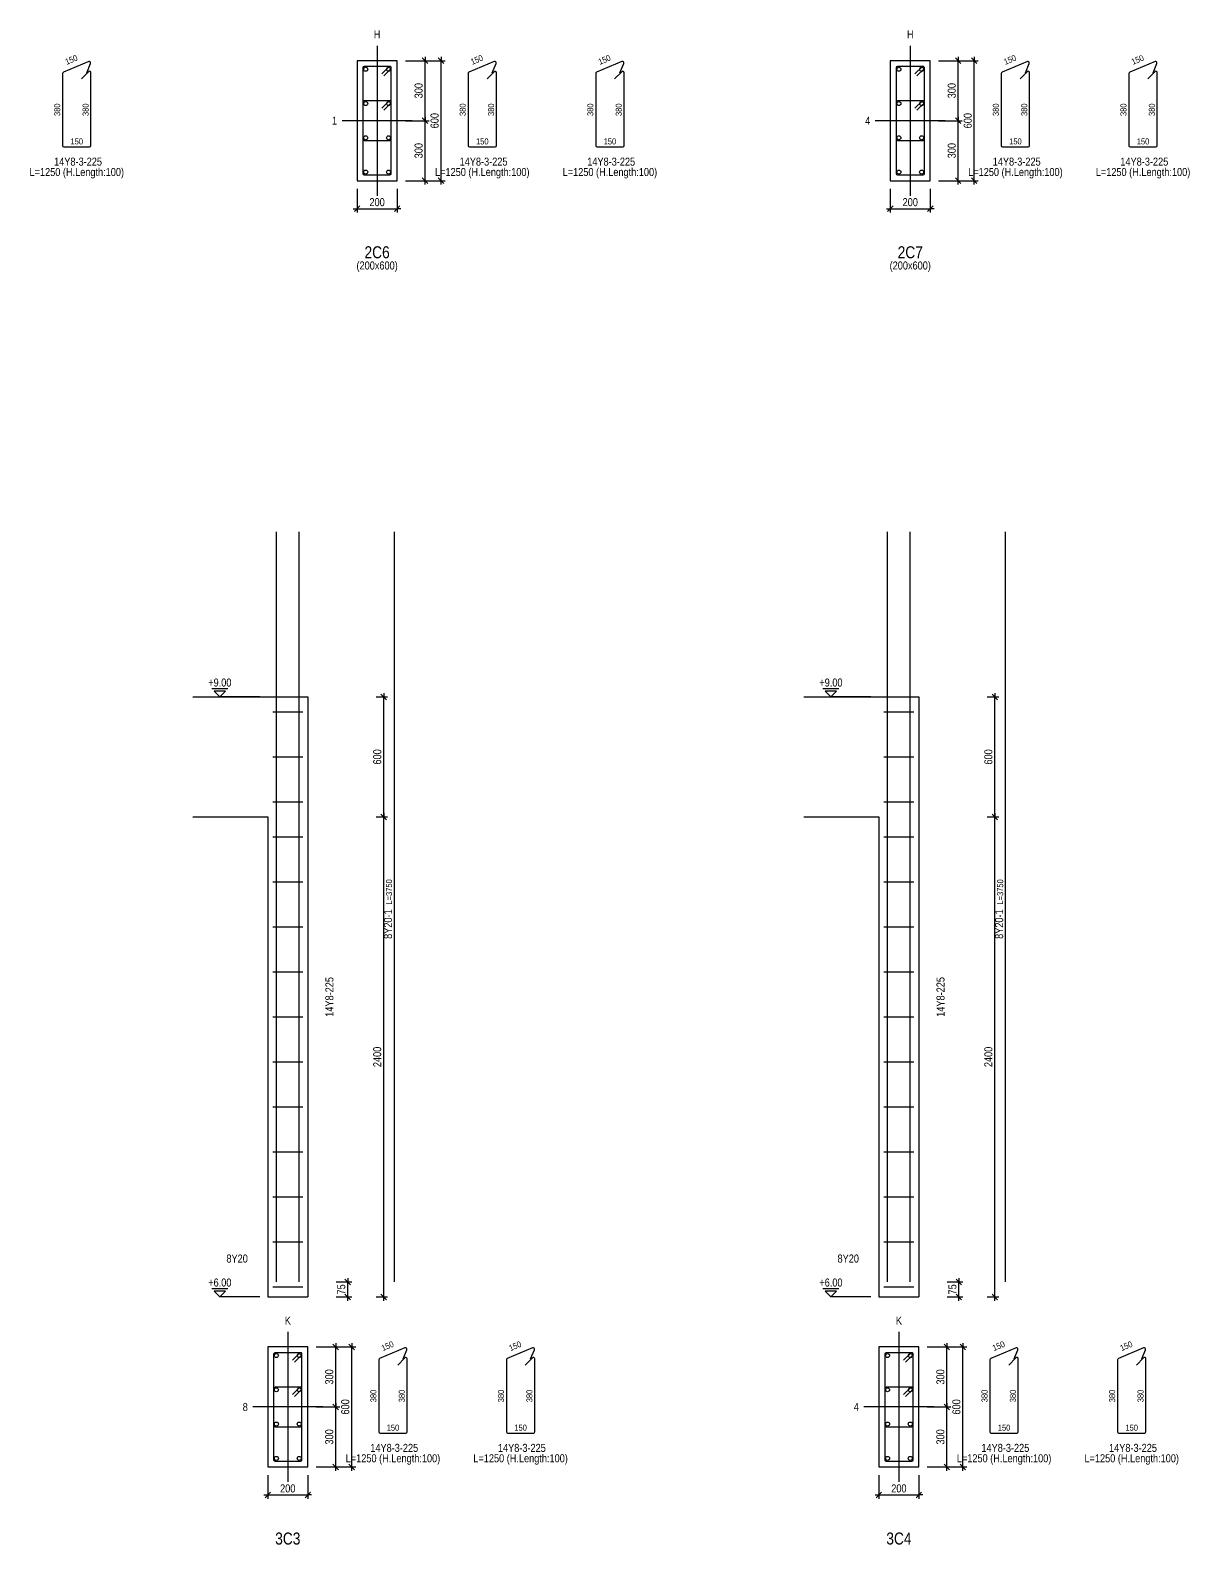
# Model space of a CAD drawing. Extents: x 0 to 206258, y -403073 to 0.
# Drawn here: x 62009 to 76505, y -130712 to -111782 of the extents above; entities that cross this region are included whole.
import ezdxf
from ezdxf.enums import TextEntityAlignment as Align
from ezdxf.lldxf.tags import DXFTag

# ---------------------------------------------------------------- set-up
doc = ezdxf.new("R2010")
doc.units = 0
doc.header["$LTSCALE"] = 1000
for name, color, linetype in [('Axis Line(Dir 1)', 8, 'CENTER2'), ('Axis Line(Dir 2)', 150, 'CENTER2'), ('Column Line(D)', 1, 'Continuous'), ('Dimension Line', 5, 'Continuous'), ('Dimension Text', 5, 'Continuous'), ('Link Line', 3, 'Continuous'), ('Rebar Label', 6, 'Continuous'), ('Rebar Length Text', 8, 'Continuous'), ('Rebar Line', 7, 'Continuous'), ('Top Rebar Label', 6, 'Continuous'), ('Top Rebar Length Text', 8, 'Continuous'), ('Top Rebar Line', 7, 'Continuous')]:
    doc.layers.add(name, color=color, linetype=linetype)
for name, color, linetype, true_color in [('Column Label(D)', 12, 'Continuous', 0xbd0000), ('Column Size Label (D)', 94, 'Continuous', 0x008100), ('Level Mark Line', 253, 'Continuous', 0x828282), ('Level Mark Text', 253, 'Continuous', 0x828282), ('Link Label', 94, 'Continuous', 0x008100), ('Link Length Text', 94, 'Continuous', 0x008100)]:
    doc.layers.add(name, color=color, linetype=linetype, true_color=true_color)
doc.styles.add('Column Label(D)', font='ARIALN.TTF', dxfattribs={"height": 150})
doc.styles.add('Column Size Label (D)', font='ARIALN.TTF', dxfattribs={"height": 100})
doc.styles.add('Dimension Text', font='ARIALN.TTF', dxfattribs={"height": 100})
doc.styles.add('Level Mark Text', font='ARIALN.TTF', dxfattribs={"height": 100})
doc.styles.add('Link Label', font='ARIALN.TTF', dxfattribs={"height": 100})
doc.styles.add('Link Length Text', font='ARIALN.TTF', dxfattribs={"height": 100})
doc.styles.add('Rebar Label', font='ARIALN.TTF', dxfattribs={"height": 100})
doc.styles.add('Rebar Length Text', font='ARIALN.TTF', dxfattribs={"height": 75})
doc.styles.add('Top Rebar Label', font='ARIALN.TTF', dxfattribs={"height": 100})
doc.styles.add('Top Rebar Length Text', font='ARIALN.TTF', dxfattribs={"height": 75})
tags = doc.linetypes.add('CENTER2', pattern=[1.125, 0.75, -0.125, 0.125, -0.125]).pattern_tags.tags
tags[10:11] = [DXFTag(74, 4), DXFTag(75, 0), DXFTag(340, '0'), DXFTag(46, 0.0), DXFTag(50, 0.0), DXFTag(44, 0.0), DXFTag(45, 0.0)]
tags[8:9] = [DXFTag(74, 4), DXFTag(75, 0), DXFTag(340, '0'), DXFTag(46, 0.0), DXFTag(50, 0.0), DXFTag(44, 0.0), DXFTag(45, 0.0)]
tags[6:7] = [DXFTag(74, 4), DXFTag(75, 0), DXFTag(340, '0'), DXFTag(46, 0.0), DXFTag(50, 0.0), DXFTag(44, 0.0), DXFTag(45, 0.0)]
tags[4:5] = [DXFTag(74, 4), DXFTag(75, 0), DXFTag(340, '0'), DXFTag(46, 0.0), DXFTag(50, 0.0), DXFTag(44, 0.0), DXFTag(45, 0.0)]
doc.dimstyles.new('COLUMNELV', dxfattribs={"dimtxt": 100, "dimasz": 30, "dimexe": 48.3, "dimexo": 103.5, "dimgap": 30, "dimtad": 1, "dimtoh": 1, "dimdec": 1, "dimlfac": 0.4, "dimdsep": 46, "dimtxsty": 'Dimension Text', "dimblk": 'PCDIM_TICK', "dimcen": 0.09, "dimclrd": 5, "dimclre": 5, "dimclrt": 5, "dimadec": 1, "dimazin": 0, "dimtp": 1, "dimtm": 1, "dimtfac": 1, "dimtdec": 4, "dimtofl": 0, "dimtmove": 0, "dimatfit": 3, "dimfxl": 1, "dimtolj": 1, "dimtzin": 0, "dimarcsym": 0})

# ---------------------------------------------------------------- blocks, each defined once
blk = doc.blocks.new('PCDIM_TICK')
at = {"layer": 'Dimension Line', "color": 0, "transparency": 33554687}
for p, q in [((1.15, 1.15), (-1.15, -1.15)), ((1.61, 0), (0, 0))]:
    blk.add_line(p, q, dxfattribs=at)
blk = doc.blocks.new('*U2061')
at = {"layer": 'Dimension Line', "color": 5, "true_color": 0x0000ff, "transparency": 16777216}
for p, q in [((66095, -113766), (66095, -114061)), ((66595, -113766), (66595, -114061)), ((66095, -114012), (66595, -114012))]:
    blk.add_line(p, q, dxfattribs=at)
at = {"layer": 'Dimension Line', "color": 5, "true_color": 0x0000ff, "transparency": 16777216, "xscale": 30, "yscale": 30, "rotation": 180.0000000000004}
blk.add_blockref('PCDIM_TICK', (66095, -114012), dxfattribs=at)
at = {"layer": 'Dimension Line', "color": 5, "true_color": 0x0000ff, "transparency": 16777216, "xscale": 30, "yscale": 30}
blk.add_blockref('PCDIM_TICK', (66595, -114012), dxfattribs=at)
at = {"layer": 'Dimension Line', "color": 5, "true_color": 0x0000ff, "transparency": 16777216, "insert": (66345, -113982), "char_height": 100, "width": 182.77, "attachment_point": 8, "style": 'Dimension Text'}
blk.add_mtext('200', dxfattribs=at)
blk = doc.blocks.new('*U2062')
at = {"layer": 'Dimension Line', "color": 5, "true_color": 0x0000ff, "transparency": 16777216}
for p, q in [((66699, -112912), (66994, -112912)), ((66945, -113662), (66945, -112912)), ((66699, -113662), (66994, -113662))]:
    blk.add_line(p, q, dxfattribs=at)
at = {"layer": 'Dimension Line', "color": 5, "true_color": 0x0000ff, "transparency": 16777216, "xscale": 30, "yscale": 30}
for p, rotation in [((66945, -112912), 89.99999999999447), ((66945, -113662), 269.9999999999834)]:
    blk.add_blockref('PCDIM_TICK', p, dxfattribs=dict(at, rotation=rotation))
at = {"layer": 'Dimension Line', "color": 5, "true_color": 0x0000ff, "transparency": 16777216, "insert": (66915, -113287), "char_height": 100, "width": 181.5, "attachment_point": 8, "rotation": 90, "style": 'Dimension Text'}
blk.add_mtext('300', dxfattribs=at)
blk = doc.blocks.new('*U2063')
at = {"layer": 'Dimension Line', "color": 5, "true_color": 0x0000ff, "transparency": 16777216}
for p, q in [((66699, -112162), (66994, -112162)), ((66945, -112912), (66945, -112162)), ((66699, -112912), (66994, -112912))]:
    blk.add_line(p, q, dxfattribs=at)
at = {"layer": 'Dimension Line', "color": 5, "true_color": 0x0000ff, "transparency": 16777216, "xscale": 30, "yscale": 30}
for p, rotation in [((66945, -112162), 89.99999999999447), ((66945, -112912), 269.9999999999834)]:
    blk.add_blockref('PCDIM_TICK', p, dxfattribs=dict(at, rotation=rotation))
at = {"layer": 'Dimension Line', "color": 5, "true_color": 0x0000ff, "transparency": 16777216, "insert": (66915, -112537), "char_height": 100, "width": 181.5, "attachment_point": 8, "rotation": 90, "style": 'Dimension Text'}
blk.add_mtext('300', dxfattribs=at)
blk = doc.blocks.new('*U2064')
at = {"layer": 'Dimension Line', "color": 5, "true_color": 0x0000ff, "transparency": 16777216}
for p, q in [((66699, -112162), (67194, -112162)), ((67145, -113662), (67145, -112162)), ((66699, -113662), (67194, -113662))]:
    blk.add_line(p, q, dxfattribs=at)
at = {"layer": 'Dimension Line', "color": 5, "true_color": 0x0000ff, "transparency": 16777216, "xscale": 30, "yscale": 30}
for p, rotation in [((67145, -112162), 89.99999999999447), ((67145, -113662), 269.9999999999834)]:
    blk.add_blockref('PCDIM_TICK', p, dxfattribs=dict(at, rotation=rotation))
at = {"layer": 'Dimension Line', "color": 5, "true_color": 0x0000ff, "transparency": 16777216, "insert": (67115, -112912), "char_height": 100, "width": 181.97, "attachment_point": 8, "rotation": 90, "style": 'Dimension Text'}
blk.add_mtext('600', dxfattribs=at)
blk = doc.blocks.new('*U2068')
at = {"layer": 'Dimension Line', "color": 5, "true_color": 0x0000ff, "transparency": 16777216}
for p, q in [((72761, -113766), (72761, -114061)), ((73261, -113766), (73261, -114061)), ((72761, -114012), (73261, -114012))]:
    blk.add_line(p, q, dxfattribs=at)
at = {"layer": 'Dimension Line', "color": 5, "true_color": 0x0000ff, "transparency": 16777216, "xscale": 30, "yscale": 30, "rotation": 180.0000000000004}
blk.add_blockref('PCDIM_TICK', (72761, -114012), dxfattribs=at)
at = {"layer": 'Dimension Line', "color": 5, "true_color": 0x0000ff, "transparency": 16777216, "xscale": 30, "yscale": 30}
blk.add_blockref('PCDIM_TICK', (73261, -114012), dxfattribs=at)
at = {"layer": 'Dimension Line', "color": 5, "true_color": 0x0000ff, "transparency": 16777216, "insert": (73011, -113982), "char_height": 100, "width": 182.77, "attachment_point": 8, "style": 'Dimension Text'}
blk.add_mtext('200', dxfattribs=at)
blk = doc.blocks.new('*U2069')
at = {"layer": 'Dimension Line', "color": 5, "true_color": 0x0000ff, "transparency": 16777216}
for p, q in [((73365, -112912), (73659, -112912)), ((73611, -113662), (73611, -112912)), ((73365, -113662), (73659, -113662))]:
    blk.add_line(p, q, dxfattribs=at)
at = {"layer": 'Dimension Line', "color": 5, "true_color": 0x0000ff, "transparency": 16777216, "xscale": 30, "yscale": 30}
for p, rotation in [((73611, -112912), 89.99999999999447), ((73611, -113662), 269.9999999999834)]:
    blk.add_blockref('PCDIM_TICK', p, dxfattribs=dict(at, rotation=rotation))
at = {"layer": 'Dimension Line', "color": 5, "true_color": 0x0000ff, "transparency": 16777216, "insert": (73581, -113287), "char_height": 100, "width": 181.5, "attachment_point": 8, "rotation": 90, "style": 'Dimension Text'}
blk.add_mtext('300', dxfattribs=at)
blk = doc.blocks.new('*U2070')
at = {"layer": 'Dimension Line', "color": 5, "true_color": 0x0000ff, "transparency": 16777216}
for p, q in [((73365, -112162), (73659, -112162)), ((73611, -112912), (73611, -112162)), ((73365, -112912), (73659, -112912))]:
    blk.add_line(p, q, dxfattribs=at)
at = {"layer": 'Dimension Line', "color": 5, "true_color": 0x0000ff, "transparency": 16777216, "xscale": 30, "yscale": 30}
for p, rotation in [((73611, -112162), 89.99999999999447), ((73611, -112912), 269.9999999999834)]:
    blk.add_blockref('PCDIM_TICK', p, dxfattribs=dict(at, rotation=rotation))
at = {"layer": 'Dimension Line', "color": 5, "true_color": 0x0000ff, "transparency": 16777216, "insert": (73581, -112537), "char_height": 100, "width": 181.5, "attachment_point": 8, "rotation": 90, "style": 'Dimension Text'}
blk.add_mtext('300', dxfattribs=at)
blk = doc.blocks.new('*U2071')
at = {"layer": 'Dimension Line', "color": 5, "true_color": 0x0000ff, "transparency": 16777216}
for p, q in [((73365, -112162), (73859, -112162)), ((73811, -113662), (73811, -112162)), ((73365, -113662), (73859, -113662))]:
    blk.add_line(p, q, dxfattribs=at)
at = {"layer": 'Dimension Line', "color": 5, "true_color": 0x0000ff, "transparency": 16777216, "xscale": 30, "yscale": 30}
for p, rotation in [((73811, -112162), 89.99999999999447), ((73811, -113662), 269.9999999999834)]:
    blk.add_blockref('PCDIM_TICK', p, dxfattribs=dict(at, rotation=rotation))
at = {"layer": 'Dimension Line', "color": 5, "true_color": 0x0000ff, "transparency": 16777216, "insert": (73781, -112912), "char_height": 100, "width": 181.97, "attachment_point": 8, "rotation": 90, "style": 'Dimension Text'}
blk.add_mtext('600', dxfattribs=at)
blk = doc.blocks.new('*U2197')
at = {"layer": 'Dimension Line', "color": 5, "true_color": 0x0000ff, "transparency": 16777216}
for p, q in [((66332, -121615), (66477, -121615)), ((66428, -127615), (66428, -121615)), ((66332, -127615), (66477, -127615))]:
    blk.add_line(p, q, dxfattribs=at)
at = {"layer": 'Dimension Line', "color": 5, "true_color": 0x0000ff, "transparency": 16777216, "xscale": 30, "yscale": 30}
for p, rotation in [((66428, -121615), 89.99999999999447), ((66428, -127615), 269.9999999999834)]:
    blk.add_blockref('PCDIM_TICK', p, dxfattribs=dict(at, rotation=rotation))
at = {"layer": 'Dimension Line', "color": 5, "true_color": 0x0000ff, "transparency": 16777216, "insert": (66398, -124615), "char_height": 100, "width": 247.25, "attachment_point": 8, "rotation": 90, "style": 'Dimension Text'}
blk.add_mtext('2400', dxfattribs=at)
blk = doc.blocks.new('*U2198')
at = {"layer": 'Dimension Line', "color": 5, "true_color": 0x0000ff, "transparency": 16777216}
for p, q in [((66332, -120115), (66477, -120115)), ((66428, -121615), (66428, -120115)), ((66332, -121615), (66477, -121615))]:
    blk.add_line(p, q, dxfattribs=at)
at = {"layer": 'Dimension Line', "color": 5, "true_color": 0x0000ff, "transparency": 16777216, "xscale": 30, "yscale": 30}
for p, rotation in [((66428, -120115), 89.99999999999447), ((66428, -121615), 269.9999999999834)]:
    blk.add_blockref('PCDIM_TICK', p, dxfattribs=dict(at, rotation=rotation))
at = {"layer": 'Dimension Line', "color": 5, "true_color": 0x0000ff, "transparency": 16777216, "insert": (66398, -120865), "char_height": 100, "width": 181.97, "attachment_point": 8, "rotation": 90, "style": 'Dimension Text'}
blk.add_mtext('600', dxfattribs=at)
blk = doc.blocks.new('*U2199')
at = {"layer": 'Dimension Line', "color": 5, "true_color": 0x0000ff, "transparency": 16777216}
for p, q in [((65832, -127428), (66027, -127428)), ((65978, -127615), (65978, -127428)), ((65832, -127615), (66027, -127615))]:
    blk.add_line(p, q, dxfattribs=at)
at = {"layer": 'Dimension Line', "color": 5, "true_color": 0x0000ff, "transparency": 16777216, "xscale": 30, "yscale": 30}
for p, rotation in [((65978, -127428), 89.99999999999447), ((65978, -127615), 269.9999999999834)]:
    blk.add_blockref('PCDIM_TICK', p, dxfattribs=dict(at, rotation=rotation))
at = {"layer": 'Dimension Line', "color": 5, "true_color": 0x0000ff, "transparency": 16777216, "insert": (65948, -127521), "char_height": 100, "width": 117.23, "attachment_point": 8, "rotation": 90, "style": 'Dimension Text'}
blk.add_mtext('75', dxfattribs=at)
blk = doc.blocks.new('*U2200')
at = {"layer": 'Dimension Line', "color": 5, "true_color": 0x0000ff, "transparency": 16777216}
for p, q in [((64978, -129844), (64978, -130139)), ((65478, -129844), (65478, -130139)), ((64978, -130090), (65478, -130090))]:
    blk.add_line(p, q, dxfattribs=at)
at = {"layer": 'Dimension Line', "color": 5, "true_color": 0x0000ff, "transparency": 16777216, "xscale": 30, "yscale": 30, "rotation": 180.0000000000004}
blk.add_blockref('PCDIM_TICK', (64978, -130090), dxfattribs=at)
at = {"layer": 'Dimension Line', "color": 5, "true_color": 0x0000ff, "transparency": 16777216, "xscale": 30, "yscale": 30}
blk.add_blockref('PCDIM_TICK', (65478, -130090), dxfattribs=at)
at = {"layer": 'Dimension Line', "color": 5, "true_color": 0x0000ff, "transparency": 16777216, "insert": (65228, -130060), "char_height": 100, "width": 182.77, "attachment_point": 8, "style": 'Dimension Text'}
blk.add_mtext('200', dxfattribs=at)
blk = doc.blocks.new('*U2201')
at = {"layer": 'Dimension Line', "color": 5, "true_color": 0x0000ff, "transparency": 16777216}
for p, q in [((65582, -128990), (65877, -128990)), ((65828, -129740), (65828, -128990)), ((65582, -129740), (65877, -129740))]:
    blk.add_line(p, q, dxfattribs=at)
at = {"layer": 'Dimension Line', "color": 5, "true_color": 0x0000ff, "transparency": 16777216, "xscale": 30, "yscale": 30}
for p, rotation in [((65828, -128990), 89.99999999999447), ((65828, -129740), 269.9999999999834)]:
    blk.add_blockref('PCDIM_TICK', p, dxfattribs=dict(at, rotation=rotation))
at = {"layer": 'Dimension Line', "color": 5, "true_color": 0x0000ff, "transparency": 16777216, "insert": (65798, -129365), "char_height": 100, "width": 181.5, "attachment_point": 8, "rotation": 90, "style": 'Dimension Text'}
blk.add_mtext('300', dxfattribs=at)
blk = doc.blocks.new('*U2202')
at = {"layer": 'Dimension Line', "color": 5, "true_color": 0x0000ff, "transparency": 16777216}
for p, q in [((65582, -128240), (65877, -128240)), ((65828, -128990), (65828, -128240)), ((65582, -128990), (65877, -128990))]:
    blk.add_line(p, q, dxfattribs=at)
at = {"layer": 'Dimension Line', "color": 5, "true_color": 0x0000ff, "transparency": 16777216, "xscale": 30, "yscale": 30}
for p, rotation in [((65828, -128240), 89.99999999999447), ((65828, -128990), 269.9999999999834)]:
    blk.add_blockref('PCDIM_TICK', p, dxfattribs=dict(at, rotation=rotation))
at = {"layer": 'Dimension Line', "color": 5, "true_color": 0x0000ff, "transparency": 16777216, "insert": (65798, -128615), "char_height": 100, "width": 181.5, "attachment_point": 8, "rotation": 90, "style": 'Dimension Text'}
blk.add_mtext('300', dxfattribs=at)
blk = doc.blocks.new('*U2203')
at = {"layer": 'Dimension Line', "color": 5, "true_color": 0x0000ff, "transparency": 16777216}
for p, q in [((65582, -128240), (66077, -128240)), ((66028, -129740), (66028, -128240)), ((65582, -129740), (66077, -129740))]:
    blk.add_line(p, q, dxfattribs=at)
at = {"layer": 'Dimension Line', "color": 5, "true_color": 0x0000ff, "transparency": 16777216, "xscale": 30, "yscale": 30}
for p, rotation in [((66028, -128240), 89.99999999999447), ((66028, -129740), 269.9999999999834)]:
    blk.add_blockref('PCDIM_TICK', p, dxfattribs=dict(at, rotation=rotation))
at = {"layer": 'Dimension Line', "color": 5, "true_color": 0x0000ff, "transparency": 16777216, "insert": (65998, -128990), "char_height": 100, "width": 181.97, "attachment_point": 8, "rotation": 90, "style": 'Dimension Text'}
blk.add_mtext('600', dxfattribs=at)
blk = doc.blocks.new('*U2204')
at = {"layer": 'Dimension Line', "color": 5, "true_color": 0x0000ff, "transparency": 16777216}
for p, q in [((73973, -121615), (74118, -121615)), ((74069, -127615), (74069, -121615)), ((73973, -127615), (74118, -127615))]:
    blk.add_line(p, q, dxfattribs=at)
at = {"layer": 'Dimension Line', "color": 5, "true_color": 0x0000ff, "transparency": 16777216, "xscale": 30, "yscale": 30}
for p, rotation in [((74069, -121615), 89.99999999999447), ((74069, -127615), 269.9999999999834)]:
    blk.add_blockref('PCDIM_TICK', p, dxfattribs=dict(at, rotation=rotation))
at = {"layer": 'Dimension Line', "color": 5, "true_color": 0x0000ff, "transparency": 16777216, "insert": (74039, -124615), "char_height": 100, "width": 247.25, "attachment_point": 8, "rotation": 90, "style": 'Dimension Text'}
blk.add_mtext('2400', dxfattribs=at)
blk = doc.blocks.new('*U2205')
at = {"layer": 'Dimension Line', "color": 5, "true_color": 0x0000ff, "transparency": 16777216}
for p, q in [((73973, -120115), (74118, -120115)), ((74069, -121615), (74069, -120115)), ((73973, -121615), (74118, -121615))]:
    blk.add_line(p, q, dxfattribs=at)
at = {"layer": 'Dimension Line', "color": 5, "true_color": 0x0000ff, "transparency": 16777216, "xscale": 30, "yscale": 30}
for p, rotation in [((74069, -120115), 89.99999999999447), ((74069, -121615), 269.9999999999834)]:
    blk.add_blockref('PCDIM_TICK', p, dxfattribs=dict(at, rotation=rotation))
at = {"layer": 'Dimension Line', "color": 5, "true_color": 0x0000ff, "transparency": 16777216, "insert": (74039, -120865), "char_height": 100, "width": 181.97, "attachment_point": 8, "rotation": 90, "style": 'Dimension Text'}
blk.add_mtext('600', dxfattribs=at)
blk = doc.blocks.new('*U2206')
at = {"layer": 'Dimension Line', "color": 5, "true_color": 0x0000ff, "transparency": 16777216}
for p, q in [((73473, -127428), (73668, -127428)), ((73619, -127615), (73619, -127428)), ((73473, -127615), (73668, -127615))]:
    blk.add_line(p, q, dxfattribs=at)
at = {"layer": 'Dimension Line', "color": 5, "true_color": 0x0000ff, "transparency": 16777216, "xscale": 30, "yscale": 30}
for p, rotation in [((73619, -127428), 89.99999999999447), ((73619, -127615), 269.9999999999834)]:
    blk.add_blockref('PCDIM_TICK', p, dxfattribs=dict(at, rotation=rotation))
at = {"layer": 'Dimension Line', "color": 5, "true_color": 0x0000ff, "transparency": 16777216, "insert": (73589, -127521), "char_height": 100, "width": 117.23, "attachment_point": 8, "rotation": 90, "style": 'Dimension Text'}
blk.add_mtext('75', dxfattribs=at)
blk = doc.blocks.new('*U2207')
at = {"layer": 'Dimension Line', "color": 5, "true_color": 0x0000ff, "transparency": 16777216}
for p, q in [((72619, -129844), (72619, -130139)), ((73119, -129844), (73119, -130139)), ((72619, -130090), (73119, -130090))]:
    blk.add_line(p, q, dxfattribs=at)
at = {"layer": 'Dimension Line', "color": 5, "true_color": 0x0000ff, "transparency": 16777216, "xscale": 30, "yscale": 30, "rotation": 180.0000000000004}
blk.add_blockref('PCDIM_TICK', (72619, -130090), dxfattribs=at)
at = {"layer": 'Dimension Line', "color": 5, "true_color": 0x0000ff, "transparency": 16777216, "xscale": 30, "yscale": 30}
blk.add_blockref('PCDIM_TICK', (73119, -130090), dxfattribs=at)
at = {"layer": 'Dimension Line', "color": 5, "true_color": 0x0000ff, "transparency": 16777216, "insert": (72869, -130060), "char_height": 100, "width": 182.77, "attachment_point": 8, "style": 'Dimension Text'}
blk.add_mtext('200', dxfattribs=at)
blk = doc.blocks.new('*U2208')
at = {"layer": 'Dimension Line', "color": 5, "true_color": 0x0000ff, "transparency": 16777216}
for p, q in [((73223, -128990), (73518, -128990)), ((73469, -129740), (73469, -128990)), ((73223, -129740), (73518, -129740))]:
    blk.add_line(p, q, dxfattribs=at)
at = {"layer": 'Dimension Line', "color": 5, "true_color": 0x0000ff, "transparency": 16777216, "xscale": 30, "yscale": 30}
for p, rotation in [((73469, -128990), 89.99999999999447), ((73469, -129740), 269.9999999999834)]:
    blk.add_blockref('PCDIM_TICK', p, dxfattribs=dict(at, rotation=rotation))
at = {"layer": 'Dimension Line', "color": 5, "true_color": 0x0000ff, "transparency": 16777216, "insert": (73439, -129365), "char_height": 100, "width": 181.5, "attachment_point": 8, "rotation": 90, "style": 'Dimension Text'}
blk.add_mtext('300', dxfattribs=at)
blk = doc.blocks.new('*U2209')
at = {"layer": 'Dimension Line', "color": 5, "true_color": 0x0000ff, "transparency": 16777216}
for p, q in [((73223, -128240), (73518, -128240)), ((73469, -128990), (73469, -128240)), ((73223, -128990), (73518, -128990))]:
    blk.add_line(p, q, dxfattribs=at)
at = {"layer": 'Dimension Line', "color": 5, "true_color": 0x0000ff, "transparency": 16777216, "xscale": 30, "yscale": 30}
for p, rotation in [((73469, -128240), 89.99999999999447), ((73469, -128990), 269.9999999999834)]:
    blk.add_blockref('PCDIM_TICK', p, dxfattribs=dict(at, rotation=rotation))
at = {"layer": 'Dimension Line', "color": 5, "true_color": 0x0000ff, "transparency": 16777216, "insert": (73439, -128615), "char_height": 100, "width": 181.5, "attachment_point": 8, "rotation": 90, "style": 'Dimension Text'}
blk.add_mtext('300', dxfattribs=at)
blk = doc.blocks.new('*U2210')
at = {"layer": 'Dimension Line', "color": 5, "true_color": 0x0000ff, "transparency": 16777216}
for p, q in [((73223, -128240), (73718, -128240)), ((73669, -129740), (73669, -128240)), ((73223, -129740), (73718, -129740))]:
    blk.add_line(p, q, dxfattribs=at)
at = {"layer": 'Dimension Line', "color": 5, "true_color": 0x0000ff, "transparency": 16777216, "xscale": 30, "yscale": 30}
for p, rotation in [((73669, -128240), 89.99999999999447), ((73669, -129740), 269.9999999999834)]:
    blk.add_blockref('PCDIM_TICK', p, dxfattribs=dict(at, rotation=rotation))
at = {"layer": 'Dimension Line', "color": 5, "true_color": 0x0000ff, "transparency": 16777216, "insert": (73639, -128990), "char_height": 100, "width": 181.97, "attachment_point": 8, "rotation": 90, "style": 'Dimension Text'}
blk.add_mtext('600', dxfattribs=at)

msp = doc.modelspace()

# ---------------------------------------------------------------- linework, layer by layer
at = {"layer": 'Axis Line(Dir 1)', "transparency": 33554687}
for points in [[(66782.706, -112912.222), (65907.706, -112912.222)], [(73448.591, -112912.222), (72573.591, -112912.222)], [(65665.984, -128990.237), (64790.984, -128990.237)], [(73306.869, -128990.237), (72431.869, -128990.237)]]:
    msp.add_lwpolyline(points, dxfattribs=at)
at = {"layer": 'Axis Line(Dir 2)', "transparency": 33554687}
for points in [[(66345.206, -111974.722), (66345.206, -113849.722)], [(73011.091, -111974.722), (73011.091, -113849.722)], [(65228.484, -128052.737), (65228.484, -129927.737)], [(72869.369, -128052.737), (72869.369, -129927.737)]]:
    msp.add_lwpolyline(points, dxfattribs=at)
at = {"layer": 'Column Line(D)', "transparency": 33554687}
for points in [[(66095.206, -113662.222), (66595.206, -113662.222), (66595.206, -112162.222), (66095.206, -112162.222)], [(72761.091, -113662.222), (73261.091, -113662.222), (73261.091, -112162.222), (72761.091, -112162.222)], [(64978.484, -129740.237), (65478.484, -129740.237), (65478.484, -128240.237), (64978.484, -128240.237)], [(72619.369, -129740.237), (73119.369, -129740.237), (73119.369, -128240.237), (72619.369, -128240.237)]]:
    msp.add_lwpolyline(points, close=True, dxfattribs=at)
for points in [[(64040.984, -120115.237), (64978.484, -120115.237)], [(64978.484, -120115.237), (65478.484, -120115.237)], [(65478.484, -120115.237), (65478.484, -127615.237)], [(71681.869, -120115.237), (72619.369, -120115.237)], [(72619.369, -120115.237), (73119.369, -120115.237)], [(73119.369, -120115.237), (73119.369, -127615.237)], [(64040.984, -121615.237), (64978.484, -121615.237)], [(64978.484, -121615.237), (64978.484, -127615.237)], [(71681.869, -121615.237), (72619.369, -121615.237)], [(72619.369, -121615.237), (72619.369, -127615.237)], [(64978.484, -127615.237), (65478.484, -127615.237)], [(72619.369, -127615.237), (73119.369, -127615.237)]]:
    msp.add_lwpolyline(points, dxfattribs=at)
at = {"layer": 'Level Mark Line', "transparency": 33554687}
for points in [[(64478.484, -120015.237), (64278.484, -120015.237)], [(72119.369, -120015.237), (71919.369, -120015.237)], [(64378.484, -120115.237), (64449.194, -120044.527), (64307.773, -120044.527), (64378.484, -120115.237)], [(64878.484, -120115.237), (64378.484, -120115.237)], [(72019.369, -120115.237), (72090.079, -120044.527), (71948.658, -120044.527), (72019.369, -120115.237)], [(72519.369, -120115.237), (72019.369, -120115.237)], [(64478.484, -127515.237), (64278.484, -127515.237)], [(64378.484, -127615.237), (64449.194, -127544.527), (64307.773, -127544.527), (64378.484, -127615.237)], [(72119.369, -127515.237), (71919.369, -127515.237)], [(72019.369, -127615.237), (72090.079, -127544.527), (71948.658, -127544.527), (72019.369, -127615.237)], [(64878.484, -127615.237), (64378.484, -127615.237)], [(72519.369, -127615.237), (72019.369, -127615.237)]]:
    msp.add_lwpolyline(points, dxfattribs=at)
at = {"layer": 'Link Line', "transparency": 33554687}
for p, q in [((65040.984, -120302.737), (65415.984, -120302.737)), ((72681.869, -120302.737), (73056.869, -120302.737)), ((65040.984, -120865.237), (65415.984, -120865.237)), ((72681.869, -120865.237), (73056.869, -120865.237)), ((65040.984, -121427.737), (65415.984, -121427.737)), ((72681.869, -121427.737), (73056.869, -121427.737)), ((65040.984, -121865.237), (65415.984, -121865.237)), ((72681.869, -121865.237), (73056.869, -121865.237)), ((65040.984, -122427.737), (65415.984, -122427.737)), ((72681.869, -122427.737), (73056.869, -122427.737)), ((65040.984, -122990.237), (65415.984, -122990.237)), ((72681.869, -122990.237), (73056.869, -122990.237)), ((65040.984, -123552.737), (65415.984, -123552.737)), ((72681.869, -123552.737), (73056.869, -123552.737)), ((65040.984, -124115.237), (65415.984, -124115.237)), ((72681.869, -124115.237), (73056.869, -124115.237)), ((65040.984, -124677.737), (65415.984, -124677.737)), ((72681.869, -124677.737), (73056.869, -124677.737)), ((65040.984, -125240.237), (65415.984, -125240.237)), ((72681.869, -125240.237), (73056.869, -125240.237)), ((65040.984, -125802.737), (65415.984, -125802.737)), ((72681.869, -125802.737), (73056.869, -125802.737)), ((65040.984, -126365.237), (65415.984, -126365.237)), ((72681.869, -126365.237), (73056.869, -126365.237)), ((65040.984, -126927.737), (65415.984, -126927.737)), ((72681.869, -126927.737), (73056.869, -126927.737)), ((65040.984, -127490.237), (65415.984, -127490.237)), ((72681.869, -127490.237), (73056.869, -127490.237))]:
    msp.add_line(p, q, dxfattribs=at)
for points in [[(62715.428, -112312.574), (62762.445, -112196.753, 0.668178638), (62739.418, -112174.05), (62423.1, -112307.706, 0.301414294), (62412.412, -112323.826), (62412.412, -113221.389, 0.414213562), (62429.912, -113238.889), (62749.912, -113238.889, 0.414213562), (62767.412, -113221.389), (62767.412, -112312.222, 0.668178638), (62737.537, -112299.848), (62649.149, -112388.236)], [(66429.192, -112352.985), (66517.581, -112264.596, 0.668178638), (66505.206, -112234.722), (66185.206, -112234.722, 0.414213562), (66167.706, -112252.222), (66167.706, -113143.889, 0.414213562), (66185.206, -113161.389), (66505.206, -113161.389, 0.414213562), (66522.706, -113143.889), (66522.706, -112252.222, 0.668178638), (66492.832, -112239.848), (66404.444, -112328.236)], [(67785.723, -112312.573), (67832.74, -112196.752, 0.668178638), (67809.713, -112174.05), (67493.395, -112307.706, 0.301414294), (67482.706, -112323.826), (67482.706, -113221.389, 0.414213562), (67500.206, -113238.889), (67820.206, -113238.889, 0.414213562), (67837.706, -113221.389), (67837.706, -112312.222, 0.668178638), (67807.832, -112299.848), (67719.444, -112388.236)], [(69381.313, -112312.574), (69428.329, -112196.753, 0.668178638), (69405.303, -112174.05), (69088.985, -112307.706, 0.301414294), (69078.296, -112323.826), (69078.296, -113221.389, 0.414213562), (69095.796, -113238.889), (69415.796, -113238.889, 0.414213562), (69433.296, -113221.389), (69433.296, -112312.222, 0.668178638), (69403.422, -112299.848), (69315.034, -112388.236)], [(73095.077, -112352.985), (73183.466, -112264.596, 0.668178638), (73171.091, -112234.722), (72851.091, -112234.722, 0.414213562), (72833.591, -112252.222), (72833.591, -113143.889, 0.414213562), (72851.091, -113161.389), (73171.091, -113161.389, 0.414213562), (73188.591, -113143.889), (73188.591, -112252.222, 0.668178638), (73158.717, -112239.848), (73070.328, -112328.236)], [(74451.608, -112312.573), (74498.624, -112196.752, 0.668178638), (74475.598, -112174.05), (74159.28, -112307.706, 0.301414294), (74148.591, -112323.826), (74148.591, -113221.389, 0.414213562), (74166.091, -113238.889), (74486.091, -113238.889, 0.414213562), (74503.591, -113221.389), (74503.591, -112312.222, 0.668178638), (74473.717, -112299.848), (74385.328, -112388.236)], [(76047.198, -112312.574), (76094.214, -112196.753, 0.668178638), (76071.188, -112174.05), (75754.87, -112307.706, 0.301414294), (75744.181, -112323.826), (75744.181, -113221.389, 0.414213562), (75761.681, -113238.889), (76081.681, -113238.889, 0.414213562), (76099.181, -113221.389), (76099.181, -112312.222, 0.668178638), (76069.307, -112299.848), (75980.918, -112388.236)], [(66429.192, -112781.318), (66517.581, -112692.93, 0.668178638), (66505.206, -112663.055), (66185.206, -112663.055, 0.414213562), (66167.706, -112680.555), (66167.706, -113572.222, 0.414213562), (66185.206, -113589.722), (66505.206, -113589.722, 0.414213562), (66522.706, -113572.222), (66522.706, -112680.555, 0.668178638), (66492.832, -112668.181), (66404.444, -112756.569)], [(73095.077, -112781.318), (73183.466, -112692.93, 0.668178638), (73171.091, -112663.055), (72851.091, -112663.055, 0.414213562), (72833.591, -112680.555), (72833.591, -113572.222, 0.414213562), (72851.091, -113589.722), (73171.091, -113589.722, 0.414213562), (73188.591, -113572.222), (73188.591, -112680.555, 0.668178638), (73158.717, -112668.181), (73070.328, -112756.569)], [(65312.47, -128431), (65400.858, -128342.612, 0.668178638), (65388.484, -128312.737), (65068.484, -128312.737, 0.414213562), (65050.984, -128330.237), (65050.984, -129221.904, 0.414213562), (65068.484, -129239.404), (65388.484, -129239.404, 0.414213562), (65405.984, -129221.904), (65405.984, -128330.237, 0.668178638), (65376.109, -128317.863), (65287.721, -128406.251)], [(66669.001, -128390.589), (66716.017, -128274.768, 0.668178638), (66692.991, -128252.065), (66376.672, -128385.721, 0.301414294), (66365.984, -128401.841), (66365.984, -129299.404, 0.414213562), (66383.484, -129316.904), (66703.484, -129316.904, 0.414213562), (66720.984, -129299.404), (66720.984, -128390.237, 0.668178638), (66691.109, -128377.863), (66602.721, -128466.251)], [(68264.59, -128390.589), (68311.607, -128274.768, 0.668178638), (68288.581, -128252.066), (67972.262, -128385.721, 0.301414294), (67961.574, -128401.841), (67961.574, -129299.404, 0.414213562), (67979.074, -129316.904), (68299.074, -129316.904, 0.414213562), (68316.574, -129299.404), (68316.574, -128390.238, 0.668178638), (68286.699, -128377.863), (68198.311, -128466.252)], [(72953.355, -128431), (73041.743, -128342.612, 0.668178638), (73029.369, -128312.737), (72709.369, -128312.737, 0.414213562), (72691.869, -128330.237), (72691.869, -129221.904, 0.414213562), (72709.369, -129239.404), (73029.369, -129239.404, 0.414213562), (73046.869, -129221.904), (73046.869, -128330.237, 0.668178638), (73016.994, -128317.863), (72928.606, -128406.251)], [(74309.885, -128390.589), (74356.902, -128274.768, 0.668178638), (74333.875, -128252.065), (74017.557, -128385.721, 0.301414294), (74006.869, -128401.841), (74006.869, -129299.404, 0.414213562), (74024.369, -129316.904), (74344.369, -129316.904, 0.414213562), (74361.869, -129299.404), (74361.869, -128390.237, 0.668178638), (74331.994, -128377.863), (74243.606, -128466.251)], [(75905.475, -128390.589), (75952.491, -128274.768, 0.668178638), (75929.465, -128252.066), (75613.147, -128385.721, 0.301414294), (75602.458, -128401.841), (75602.458, -129299.404, 0.414213562), (75619.958, -129316.904), (75939.958, -129316.904, 0.414213562), (75957.458, -129299.404), (75957.458, -128390.238, 0.668178638), (75927.584, -128377.863), (75839.196, -128466.252)], [(65312.47, -128859.333), (65400.858, -128770.945, 0.668178638), (65388.484, -128741.071), (65068.484, -128741.071, 0.414213562), (65050.984, -128758.571), (65050.984, -129650.237, 0.414213562), (65068.484, -129667.737), (65388.484, -129667.737, 0.414213562), (65405.984, -129650.237), (65405.984, -128758.571, 0.668178638), (65376.109, -128746.196), (65287.721, -128834.585)], [(72953.355, -128859.333), (73041.743, -128770.945, 0.668178638), (73029.369, -128741.071), (72709.369, -128741.071, 0.414213562), (72691.869, -128758.571), (72691.869, -129650.237, 0.414213562), (72709.369, -129667.737), (73029.369, -129667.737, 0.414213562), (73046.869, -129650.237), (73046.869, -128758.571, 0.668178638), (73016.994, -128746.196), (72928.606, -128834.585)]]:
    msp.add_lwpolyline(points, format="xyb", dxfattribs=at)
at = {"layer": 'Rebar Line', "transparency": 33554687}
for centre in [(66202.706, -112269.722), (66487.706, -112269.722), (72868.591, -112269.722), (73153.591, -112269.722), (66202.706, -112698.055), (66487.706, -112698.055), (72868.591, -112698.055), (73153.591, -112698.055), (66202.706, -113126.389), (66487.706, -113126.389), (72868.591, -113126.389), (73153.591, -113126.389), (66202.706, -113554.722), (66487.706, -113554.722), (72868.591, -113554.722), (73153.591, -113554.722), (65085.984, -128347.737), (65370.984, -128347.737), (72726.869, -128347.737), (73011.869, -128347.737), (65085.984, -128776.071), (65370.984, -128776.071), (72726.869, -128776.071), (73011.869, -128776.071), (65085.984, -129204.404), (65370.984, -129204.404), (72726.869, -129204.404), (73011.869, -129204.404), (65085.984, -129632.737), (65370.984, -129632.737), (72726.869, -129632.737), (73011.869, -129632.737)]:
    msp.add_circle(centre, 25, dxfattribs=at)
at = {"layer": 'Top Rebar Line', "transparency": 33554687}
for points in [[(65085.984, -127427.737), (65085.984, -118052.737)], [(65370.984, -127427.737), (65370.984, -118052.737)], [(66561.837, -127427.737), (66561.837, -118052.737)], [(72726.869, -127427.737), (72726.869, -118052.737)], [(73011.869, -127427.737), (73011.869, -118052.737)], [(74202.721, -127427.737), (74202.721, -118052.737)]]:
    msp.add_lwpolyline(points, dxfattribs=at)

# ---------------------------------------------------------------- texts
at = {"layer": 'Column Label(D)', "transparency": 33554687, "style": 'Column Label(D)'}
for s, p in [('2C6', (66345.206, -114482.222)), ('2C7', (73011.091, -114482.222)), ('3C3', (65228.484, -130560.237)), ('3C4', (72869.369, -130560.237))]:
    msp.add_text(s, height=150, dxfattribs=at).set_placement(p, align=Align.TOP_CENTER)
at = {"layer": 'Column Size Label (D)', "transparency": 33554687, "style": 'Column Size Label (D)'}
for p in [(66345.206, -114672.222), (73011.091, -114672.222)]:
    msp.add_text('(200x600)', height=100, dxfattribs=at).set_placement(p, align=Align.TOP_CENTER)
at = {"layer": 'Dimension Text', "transparency": 33554687, "style": 'Dimension Text'}
for s, p in [('H', (66345.206, -111912.222)), ('H', (73011.091, -111912.222)), ('K', (65228.484, -127990.237)), ('K', (72869.369, -127990.237))]:
    msp.add_text(s, height=100, dxfattribs=at).set_placement(p, align=Align.BOTTOM_CENTER)
for s, p in [('1', (65845.206, -112912.222)), ('4', (72511.091, -112912.222)), ('8', (64728.484, -128990.237)), ('4', (72369.369, -128990.237))]:
    msp.add_text(s, height=100, dxfattribs=at).set_placement(p, align=Align.MIDDLE_RIGHT)
at = {"layer": 'Level Mark Text', "transparency": 33554687, "style": 'Level Mark Text'}
for s, p in [('+9.00', (64378.484, -120015.237)), ('+9.00', (72019.369, -120015.237)), ('+6.00', (64378.484, -127515.237)), ('+6.00', (72019.369, -127515.237))]:
    msp.add_text(s, height=100, dxfattribs=at).set_placement(p, align=Align.BOTTOM_CENTER)
at = {"layer": 'Link Label', "transparency": 33554687, "style": 'Link Label'}
for p in [(62589.912, -113473.889), (67660.206, -113473.889), (69255.796, -113473.889), (74326.091, -113473.889), (75921.681, -113473.889), (66543.484, -129551.904), (68139.074, -129551.904), (74184.369, -129551.904), (75779.958, -129551.904)]:
    msp.add_text(' 14Y8-3-225', height=100, dxfattribs=at).set_placement(p, align=Align.CENTER)
at = {"layer": 'Link Length Text', "transparency": 33554687, "style": 'Link Length Text'}
for p in [(62589.912, -113603.889), (67660.206, -113603.889), (69255.796, -113603.889), (74326.091, -113603.889), (75921.681, -113603.889), (66543.484, -129681.904), (68139.074, -129681.904), (74184.369, -129681.904), (75779.958, -129681.904)]:
    msp.add_text('L=1250 (H.Length:100)', height=100, dxfattribs=at).set_placement(p, align=Align.CENTER)
at = {"layer": 'Rebar Label', "transparency": 33554687, "style": 'Rebar Label'}
for p in [(65828.484, -123865.237), (73469.369, -123865.237)]:
    msp.add_text('14Y8-225', height=100, rotation=90, dxfattribs=at).set_placement(p, align=Align.BOTTOM_CENTER)
at = {"layer": 'Rebar Length Text', "transparency": 33554687, "style": 'Rebar Length Text'}
for s, rotation, p in [('150', 22.9057699, (62536.133, -112184.946)), ('150', 22.9057699, (67606.428, -112184.945)), ('150', 22.9057699, (69202.017, -112184.946)), ('150', 22.9057699, (74272.312, -112184.945)), ('150', 22.9057699, (75867.902, -112184.946)), ('380', 90, (62382.412, -112775.556)), ('380', 90, (62737.412, -112775.556)), ('380', 90, (67452.706, -112775.555)), ('380', 90, (67807.706, -112775.555)), ('380', 90, (69048.296, -112775.556)), ('380', 90, (69403.296, -112775.556)), ('380', 90, (74118.591, -112775.555)), ('380', 90, (74473.591, -112775.555)), ('380', 90, (75714.181, -112775.556)), ('380', 90, (76069.181, -112775.556)), ('150', 22.9057699, (66489.705, -128262.961)), ('150', 22.9057699, (68085.295, -128262.961)), ('150', 22.9057699, (74130.59, -128262.961)), ('150', 22.9057699, (75726.18, -128262.961)), ('380', 90, (66335.984, -128853.571)), ('380', 90, (66690.984, -128853.571)), ('380', 90, (67931.574, -128853.571)), ('380', 90, (68286.574, -128853.571)), ('380', 90, (73976.869, -128853.571)), ('380', 90, (74331.869, -128853.571)), ('380', 90, (75572.458, -128853.571)), ('380', 90, (75927.458, -128853.571))]:
    msp.add_text(s, height=75, rotation=rotation, dxfattribs=at).set_placement(p, align=Align.CENTER)
for p in [(62589.912, -113208.889), (67660.206, -113208.889), (69255.796, -113208.889), (74326.091, -113208.889), (75921.681, -113208.889), (66543.484, -129286.904), (68139.074, -129286.904), (74184.369, -129286.904), (75779.958, -129286.904)]:
    msp.add_text('150', height=75, dxfattribs=at).set_placement(p, align=Align.CENTER)
at = {"layer": 'Top Rebar Label', "transparency": 33554687, "style": 'Top Rebar Label'}
for p in [(66531.837, -122770.237), (74172.721, -122770.237)]:
    msp.add_text(' 8Y20-1', height=100, rotation=90, dxfattribs=at).set_placement(p, align=Align.RIGHT)
for p in [(64728.484, -127215.237), (72369.369, -127215.237)]:
    msp.add_text(' 8Y20', height=100, dxfattribs=at).set_placement(p, align=Align.BOTTOM_RIGHT)
at = {"layer": 'Top Rebar Length Text', "transparency": 33554687, "style": 'Top Rebar Length Text'}
for p in [(66531.837, -122710.237), (74172.721, -122710.237)]:
    msp.add_text('L=3750', height=75, rotation=90, dxfattribs=at).set_placement(p)

# ---------------------------------------------------------------- dimensions: what is measured, and where the dimension line sits
at = {"layer": 'Dimension Line', "transparency": 33554687}
for p1, p2, distance, picture, middle in [((66595.206, -112912.222), (66595.206, -112162.222), -350, '*U2063', (66945.206, -112537.222)), ((66595.206, -113662.222), (66595.206, -112162.222), -550, '*U2064', (67145.206, -112912.222)), ((73261.091, -112912.222), (73261.091, -112162.222), -350, '*U2070', (73611.091, -112537.222)), ((73261.091, -113662.222), (73261.091, -112162.222), -550, '*U2071', (73811.091, -112912.222)), ((66595.206, -113662.222), (66595.206, -112912.222), -350, '*U2062', (66945.206, -113287.222)), ((73261.091, -113662.222), (73261.091, -112912.222), -350, '*U2069', (73611.091, -113287.222)), ((66095.206, -113662.222), (66595.206, -113662.222), -350, '*U2061', (66345.206, -114012.222)), ((72761.091, -113662.222), (73261.091, -113662.222), -350, '*U2068', (73011.091, -114012.222)), ((66228.484, -121615.237), (66228.484, -120115.237), -200, '*U2198', (66428.484, -120865.237)), ((73869.369, -121615.237), (73869.369, -120115.237), -200, '*U2205', (74069.369, -120865.237)), ((66228.484, -127615.237), (66228.484, -121615.237), -200, '*U2197', (66428.484, -124615.237)), ((73869.369, -127615.237), (73869.369, -121615.237), -200, '*U2204', (74069.369, -124615.237)), ((65728.484, -127615.237), (65728.484, -127427.737), -250, '*U2199', (65978.484, -127521.487)), ((73369.369, -127615.237), (73369.369, -127427.737), -250, '*U2206', (73619.369, -127521.487)), ((65478.484, -128990.237), (65478.484, -128240.237), -350, '*U2202', (65828.484, -128615.237)), ((65478.484, -129740.237), (65478.484, -128240.237), -550, '*U2203', (66028.484, -128990.237)), ((73119.369, -128990.237), (73119.369, -128240.237), -350, '*U2209', (73469.369, -128615.237)), ((73119.369, -129740.237), (73119.369, -128240.237), -550, '*U2210', (73669.369, -128990.237)), ((65478.484, -129740.237), (65478.484, -128990.237), -350, '*U2201', (65828.484, -129365.237)), ((73119.369, -129740.237), (73119.369, -128990.237), -350, '*U2208', (73469.369, -129365.237)), ((64978.484, -129740.237), (65478.484, -129740.237), -350, '*U2200', (65228.484, -130090.237)), ((72619.369, -129740.237), (73119.369, -129740.237), -350, '*U2207', (72869.369, -130090.237))]:
    dim = msp.add_aligned_dim(p1=p1, p2=p2, distance=distance, dimstyle='COLUMNELV', override={"dimscale": 1, "dimtxt": 100, "dimasz": 30, "dimexe": 48.3, "dimexo": 103.5, "dimgap": 30, "dimtad": 1, "dimtih": 0, "dimdec": 1, "dimlfac": 0.4, "dimzin": 8, "dimlunit": 2, "dimpost": '', "dimtxsty": 'Dimension Text', "dimblk": 'PCDIM_TICK', "dimse1": 0, "dimse2": 0, "dimsd2": 0, "dimclrd": 5, "dimclre": 5, "dimclrt": 5, "dimaunit": 0, "dimadec": 1, "dimazin": 0, "dimtol": 0, "dimtp": 1, "dimtm": 1, "dimtmove": 0}, dxfattribs=at)
    dim.commit()
    dim.dimension.update_dxf_attribs({"geometry": picture, "text_midpoint": middle})

doc.saveas('drawing.dxf')
